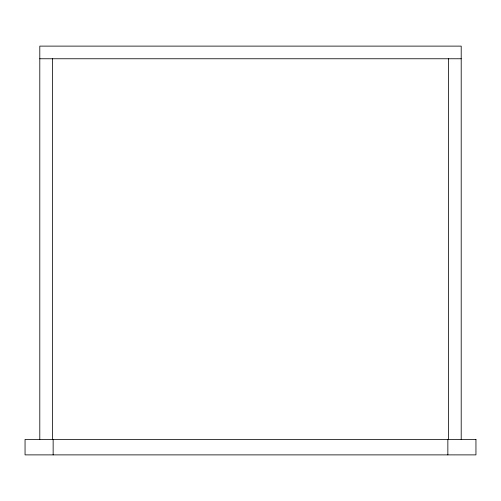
<?xml version="1.0" encoding="UTF-8"?>
<svg xmlns="http://www.w3.org/2000/svg" width="501" height="501" viewBox="0 0 501 501"><rect width="100%" height="100%" fill="white"/><g stroke="black" fill="none" stroke-linecap="round" stroke-linejoin="round"><path stroke-width="0.75" d="M39.798 58.761L461.202 58.761M461.202 439.427L461.202 46.117L39.798 46.117L39.798 439.427M448.558 58.761L448.558 439.427M447.856 439.427L447.856 454.883M53.144 439.427L53.144 454.883M52.442 58.761L52.442 439.427M475.95 439.427L25.05 439.427L25.05 454.883L475.95 454.883L475.95 439.427"/></g></svg>
